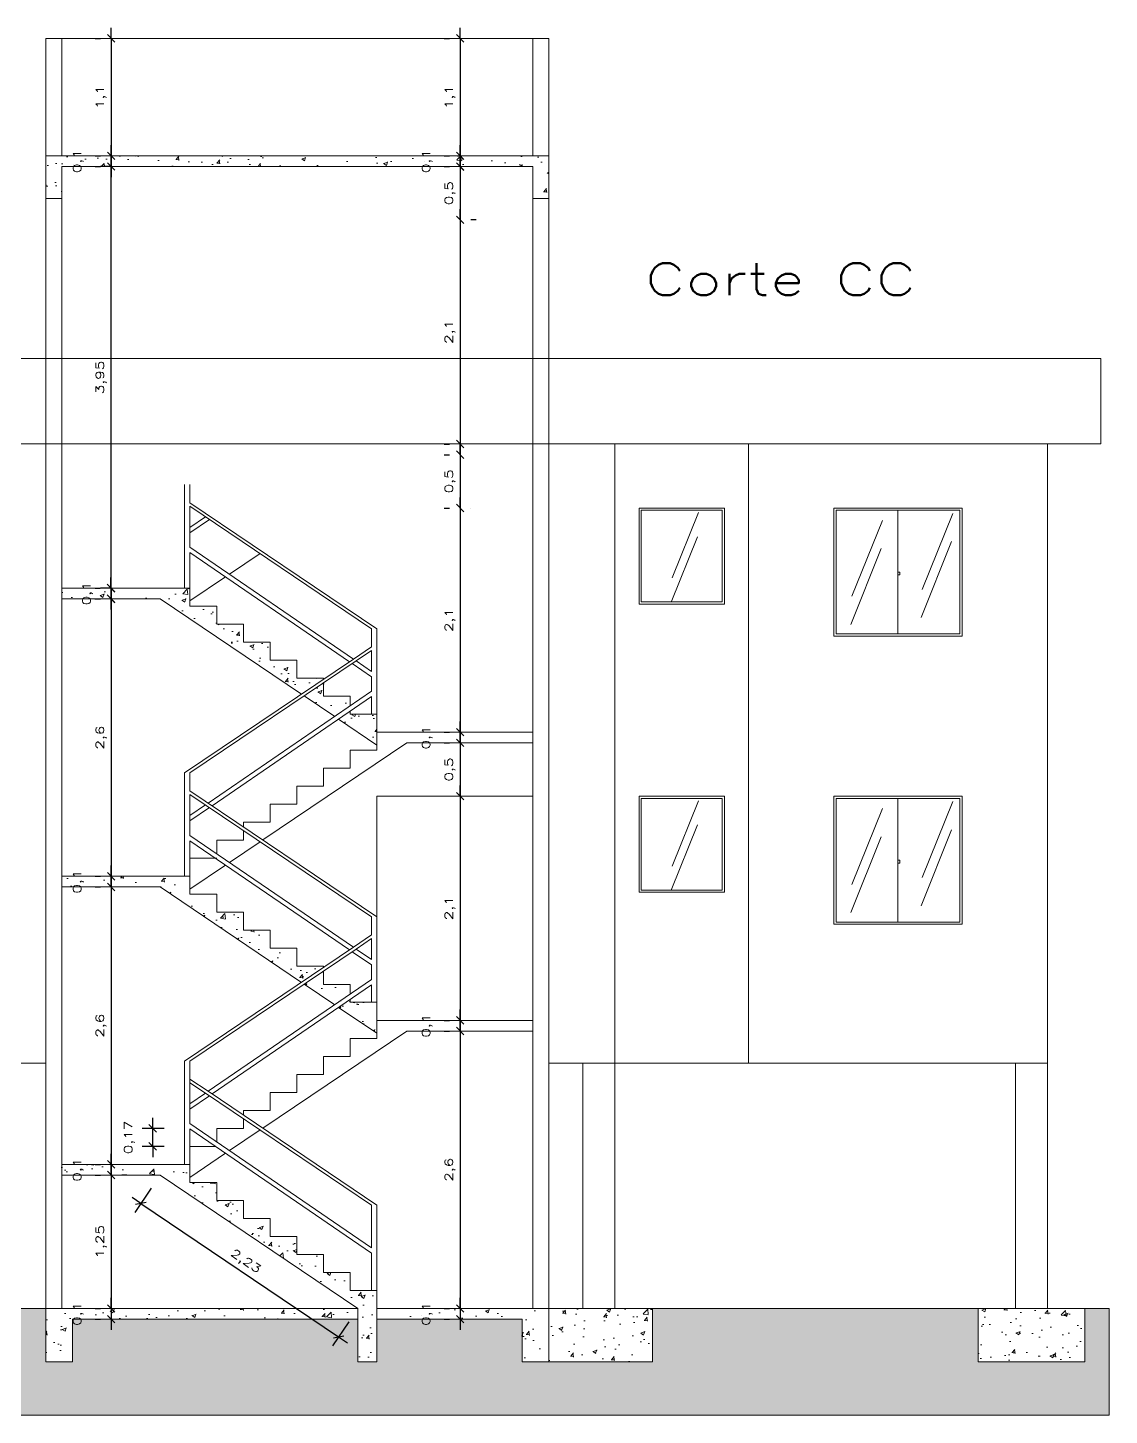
# Model space of a CAD drawing. Header units: millimetres. Extents: x 634 to 830, y -342 to -254.
# Drawn here: x 678.69 to 688.81, y -266.94 to -253.94 of the extents above; entities that cross this region are included whole.
import ezdxf

# ---------------------------------------------------------------- set-up
doc = ezdxf.new("R2010")
doc.units = ezdxf.units.MM
for name, color, linetype in [('Auxiliar', 1, 'Continuous'), ('Camada2', 1, 'Continuous'), ('PAREDE', 6, 'Continuous')]:
    doc.layers.add(name, color=color, linetype=linetype)
doc.styles.add('REGUA60', font='romansx2.shx', dxfattribs={"width": 1.4})
doc.dimstyles.new('Cota Vinícius1', dxfattribs={"dimscale": 0.05, "dimtxt": 1.5, "dimasz": 0.01, "dimexe": 2, "dimexo": 3, "dimgap": 0.98, "dimtad": 1, "dimlfac": -1, "dimrnd": 0.01, "dimtxsty": 'REGUA60', "dimblk": 'COTATR', "dimcen": 4, "dimdle": 4, "dimclrt": 2, "dimadec": 0, "dimazin": 0, "dimtfac": 1, "dimtmove": 2, "dimatfit": 2, "dimfxl": 0, "dimarcsym": 0})
pattern_1 = [(50, (-112.363, -54.06285), (0.3825878, -0.03347208), [0.040005, -0.440055]), (355, (-112.363, -54.06285), (-0.07400993, 0.40121895), [0.032004, -0.352044]), (100.451, (-112.3311, -54.06564), (0.30857925, 0.36774504), [0.033999, -0.373989]), (46.1842, (-112.363, -53.95617), (0.56926599, -0.0882889), [0.0600075, -0.6600825]), (96.6356, (-112.31556, -53.96353), (0.4985489, 0.51959367), [0.0509985, -0.5609835]), (351.184, (-112.363, -53.9562), (0.49854967, 0.51959275), [0.048006, -0.528066]), (21, (-112.30966, -53.98284), (0.31839125, -0.21475759), [0.040005, -0.440055]), (326, (-112.30966, -53.98284), (0.12978426, 0.38679473), [0.032004, -0.352044]), (71.4514, (-112.28312, -54.00074), (0.44817463, 0.172038), [0.033999, -0.373989]), (37.5, (-112.363, -54.06285), (0.006486067, 0.177565582), [0, -0.3477768, 0, -0.357378, 0, -0.3533775]), (7.5, (-112.363, -54.06285), (0.14032129, 0.210379207), [0, -0.2037588, 0, -0.3397758, 0, -0.1346835]), (327.5, (-112.48194, -54.06285), (0.28474025, -0.012030362), [0, -0.13335, 0, -0.416052, 0, -0.552069]), (317.5, (-112.53528, -54.06285), (0.31107128, 0.05339563), [0, -0.173355, 0, -0.2763012, 0, -0.392049])]
pattern_2 = [(50, (-132.313, -54.06285), (0.3825878, -0.03347208), [0.040005, -0.440055]), (355, (-132.313, -54.06285), (-0.07400993, 0.40121895), [0.032004, -0.352044]), (100.451, (-132.2811, -54.06564), (0.30857925, 0.36774504), [0.033999, -0.373989]), (46.1842, (-132.313, -53.95617), (0.56926599, -0.0882889), [0.0600075, -0.6600825]), (96.6356, (-132.26556, -53.96353), (0.4985489, 0.51959367), [0.0509985, -0.5609835]), (351.184, (-132.313, -53.9562), (0.49854967, 0.51959275), [0.048006, -0.528066]), (21, (-132.25966, -53.98284), (0.31839125, -0.21475759), [0.040005, -0.440055]), (326, (-132.25966, -53.98284), (0.12978426, 0.38679473), [0.032004, -0.352044]), (71.4514, (-132.23312, -54.00074), (0.44817463, 0.172038), [0.033999, -0.373989]), (37.5, (-132.313, -54.06285), (0.006486067, 0.177565582), [0, -0.3477768, 0, -0.357378, 0, -0.3533775]), (7.5, (-132.313, -54.06285), (0.14032129, 0.210379207), [0, -0.2037588, 0, -0.3397758, 0, -0.1346835]), (327.5, (-132.43194, -54.06285), (0.28474025, -0.012030362), [0, -0.13335, 0, -0.416052, 0, -0.552069]), (317.5, (-132.48528, -54.06285), (0.31107128, 0.05339563), [0, -0.173355, 0, -0.2763012, 0, -0.392049])]

# ---------------------------------------------------------------- blocks, each defined once
blk = doc.blocks.new('COTATR')
at = {"color": 3}
blk.add_line((-71, -71), (71, 71), dxfattribs=at)
at = {"color": 0, "linetype": 'ByBlock'}
blk.add_line((0, 0), (200, 0), dxfattribs=at)
blk = doc.blocks.new('*D185')
at = {"layer": 'Auxiliar', "color": 0, "lineweight": -2, "transparency": 16777216}
for p, q in [((679.963, -264.251), (679.756, -264.251)), ((679.856, -264.419), (679.856, -264.251)), ((679.963, -264.419), (679.756, -264.419))]:
    blk.add_line(p, q, dxfattribs=at)
at = {"layer": 'Defpoints', "color": 0, "lineweight": 0, "transparency": 16777216}
for p in [(679.856, -264.251), (680.113, -264.251), (680.113, -264.419)]:
    blk.add_point(p, dxfattribs=at)
at = {"layer": 'Auxiliar', "color": 0, "lineweight": -2, "transparency": 16777216, "xscale": 0.0005, "yscale": 0.0005, "zscale": 0.0005}
for p, rotation in [((679.856, -264.251), 90), ((679.856, -264.419), 270)]:
    blk.add_blockref('COTATR', p, dxfattribs=dict(at, rotation=rotation))
at = {"layer": 'Auxiliar', "color": 2, "lineweight": 0, "transparency": 16777216, "insert": (679.638, -264.335), "char_height": 0.075, "attachment_point": 5, "rotation": 90, "style": 'REGUA60'}
blk.add_mtext('0,17', dxfattribs=at)
blk = doc.blocks.new('*D186')
at = {"layer": 'Auxiliar', "color": 0, "lineweight": -2, "transparency": 16777216}
for p, q in [((679.841, -264.812), (679.689, -265.037)), ((679.746, -264.954), (681.597, -266.203)), ((681.693, -266.062), (681.541, -266.287))]:
    blk.add_line(p, q, dxfattribs=at)
at = {"layer": 'Defpoints', "color": 0, "lineweight": 0, "transparency": 16777216}
for p in [(679.925, -264.688), (681.776, -265.938), (681.597, -266.204)]:
    blk.add_point(p, dxfattribs=at)
at = {"layer": 'Auxiliar', "color": 0, "lineweight": -2, "transparency": 16777216, "xscale": 0.0005, "yscale": 0.0005, "zscale": 0.0005}
for p, rotation in [((679.745, -264.954), 145.9806500101759), ((681.597, -266.204), 325.9806500101759)]:
    blk.add_blockref('COTATR', p, dxfattribs=dict(at, rotation=rotation))
at = {"layer": 'Auxiliar', "color": 2, "lineweight": 0, "transparency": 16777216, "insert": (680.724, -265.501), "char_height": 0.075, "attachment_point": 5, "rotation": 325.9807, "style": 'REGUA60'}
blk.add_mtext('2,23', dxfattribs=at)
blk = doc.blocks.new('*D236')
at = {"layer": 'Auxiliar', "color": 0, "lineweight": -2, "transparency": 16777216}
for p, q in [((679.317, -254.038), (679.367, -254.038)), ((679.467, -254.039), (679.467, -255.138)), ((679.317, -255.138), (679.367, -255.138))]:
    blk.add_line(p, q, dxfattribs=at)
at = {"layer": 'Defpoints', "color": 0, "lineweight": 0, "transparency": 16777216}
for p in [(679.467, -254.038), (679.467, -255.138), (679.467, -255.138)]:
    blk.add_point(p, dxfattribs=at)
at = {"layer": 'Auxiliar', "color": 0, "lineweight": -2, "transparency": 16777216, "xscale": 0.0005, "yscale": 0.0005, "zscale": 0.0005}
for p, rotation in [((679.467, -254.038), 90), ((679.467, -255.138), 270)]:
    blk.add_blockref('COTATR', p, dxfattribs=dict(at, rotation=rotation))
at = {"layer": 'Auxiliar', "color": 2, "lineweight": 0, "transparency": 16777216, "insert": (679.373, -254.588), "char_height": 0.075, "attachment_point": 5, "rotation": 90, "style": 'REGUA60'}
blk.add_mtext('1,1', dxfattribs=at)
blk = doc.blocks.new('*D237')
at = {"layer": 'Auxiliar', "color": 0, "lineweight": -2, "transparency": 16777216}
for p, q in [((679.317, -255.138), (679.367, -255.138)), ((679.467, -255.139), (679.467, -255.238)), ((679.317, -255.238), (679.367, -255.238))]:
    blk.add_line(p, q, dxfattribs=at)
at = {"layer": 'Defpoints', "color": 0, "lineweight": 0, "transparency": 16777216}
for p in [(679.467, -255.138), (679.467, -255.238), (679.467, -255.238)]:
    blk.add_point(p, dxfattribs=at)
at = {"layer": 'Auxiliar', "color": 0, "lineweight": -2, "transparency": 16777216, "xscale": 0.0005, "yscale": 0.0005, "zscale": 0.0005}
for p, rotation in [((679.467, -255.138), 90), ((679.467, -255.238), 270)]:
    blk.add_blockref('COTATR', p, dxfattribs=dict(at, rotation=rotation))
at = {"layer": 'Auxiliar', "color": 2, "lineweight": 0, "transparency": 16777216, "insert": (679.159, -255.188), "char_height": 0.075, "attachment_point": 5, "rotation": 90, "style": 'REGUA60'}
blk.add_mtext('0,1', dxfattribs=at)
blk = doc.blocks.new('*D238')
at = {"layer": 'Auxiliar', "color": 0, "lineweight": -2, "transparency": 16777216}
for p, q in [((679.317, -259.188), (679.365, -259.188)), ((679.465, -259.189), (679.465, -259.288)), ((679.315, -259.288), (679.365, -259.288))]:
    blk.add_line(p, q, dxfattribs=at)
at = {"layer": 'Defpoints', "color": 0, "lineweight": 0, "transparency": 16777216}
for p in [(679.467, -259.188), (679.465, -259.288), (679.465, -259.288)]:
    blk.add_point(p, dxfattribs=at)
at = {"layer": 'Auxiliar', "color": 0, "lineweight": -2, "transparency": 16777216, "xscale": 0.0005, "yscale": 0.0005, "zscale": 0.0005}
for p, rotation in [((679.465, -259.188), 90), ((679.465, -259.288), 270)]:
    blk.add_blockref('COTATR', p, dxfattribs=dict(at, rotation=rotation))
at = {"layer": 'Auxiliar', "color": 2, "lineweight": 0, "transparency": 16777216, "insert": (679.247, -259.238), "char_height": 0.075, "attachment_point": 5, "rotation": 90, "style": 'REGUA60'}
blk.add_mtext('0,1', dxfattribs=at)
blk = doc.blocks.new('*D239')
at = {"layer": 'Auxiliar', "color": 0, "lineweight": -2, "transparency": 16777216}
for p, q in [((679.317, -259.29), (679.367, -259.29)), ((679.467, -259.29), (679.467, -261.888)), ((679.317, -261.888), (679.367, -261.888))]:
    blk.add_line(p, q, dxfattribs=at)
at = {"layer": 'Defpoints', "color": 0, "lineweight": 0, "transparency": 16777216}
for p in [(679.467, -259.29), (679.467, -261.888), (679.467, -261.888)]:
    blk.add_point(p, dxfattribs=at)
at = {"layer": 'Auxiliar', "color": 0, "lineweight": -2, "transparency": 16777216, "xscale": 0.0005, "yscale": 0.0005, "zscale": 0.0005}
for p, rotation in [((679.467, -259.29), 90), ((679.467, -261.888), 270)]:
    blk.add_blockref('COTATR', p, dxfattribs=dict(at, rotation=rotation))
at = {"layer": 'Auxiliar', "color": 2, "lineweight": 0, "transparency": 16777216, "insert": (679.373, -260.589), "char_height": 0.075, "attachment_point": 5, "rotation": 90, "style": 'REGUA60'}
blk.add_mtext('2,6', dxfattribs=at)
blk = doc.blocks.new('*D240')
at = {"layer": 'Auxiliar', "color": 0, "lineweight": -2, "transparency": 16777216}
for p, q in [((679.317, -261.888), (679.367, -261.888)), ((679.467, -261.889), (679.467, -261.988)), ((679.317, -261.988), (679.367, -261.988))]:
    blk.add_line(p, q, dxfattribs=at)
at = {"layer": 'Defpoints', "color": 0, "lineweight": 0, "transparency": 16777216}
for p in [(679.467, -261.888), (679.467, -261.988), (679.467, -261.988)]:
    blk.add_point(p, dxfattribs=at)
at = {"layer": 'Auxiliar', "color": 0, "lineweight": -2, "transparency": 16777216, "xscale": 0.0005, "yscale": 0.0005, "zscale": 0.0005}
for p, rotation in [((679.467, -261.888), 90), ((679.467, -261.988), 270)]:
    blk.add_blockref('COTATR', p, dxfattribs=dict(at, rotation=rotation))
at = {"layer": 'Auxiliar', "color": 2, "lineweight": 0, "transparency": 16777216, "insert": (679.159, -261.938), "char_height": 0.075, "attachment_point": 5, "rotation": 90, "style": 'REGUA60'}
blk.add_mtext('0,1', dxfattribs=at)
blk = doc.blocks.new('*D241')
at = {"layer": 'Auxiliar', "color": 0, "lineweight": -2, "transparency": 16777216}
for p, q in [((679.317, -261.988), (679.367, -261.988)), ((679.467, -261.989), (679.467, -264.588)), ((679.317, -264.588), (679.367, -264.588))]:
    blk.add_line(p, q, dxfattribs=at)
at = {"layer": 'Defpoints', "color": 0, "lineweight": 0, "transparency": 16777216}
for p in [(679.467, -261.988), (679.467, -264.588), (679.467, -264.588)]:
    blk.add_point(p, dxfattribs=at)
at = {"layer": 'Auxiliar', "color": 0, "lineweight": -2, "transparency": 16777216, "xscale": 0.0005, "yscale": 0.0005, "zscale": 0.0005}
for p, rotation in [((679.467, -261.988), 90), ((679.467, -264.588), 270)]:
    blk.add_blockref('COTATR', p, dxfattribs=dict(at, rotation=rotation))
at = {"layer": 'Auxiliar', "color": 2, "lineweight": 0, "transparency": 16777216, "insert": (679.373, -263.288), "char_height": 0.075, "attachment_point": 5, "rotation": 90, "style": 'REGUA60'}
blk.add_mtext('2,6', dxfattribs=at)
blk = doc.blocks.new('*D242')
at = {"layer": 'Auxiliar', "color": 0, "lineweight": -2, "transparency": 16777216}
for p, q in [((679.317, -264.588), (679.367, -264.588)), ((679.467, -264.688), (679.467, -264.589)), ((679.317, -264.688), (679.367, -264.688))]:
    blk.add_line(p, q, dxfattribs=at)
at = {"layer": 'Defpoints', "color": 0, "lineweight": 0, "transparency": 16777216}
for p in [(679.467, -264.588), (679.467, -264.588), (679.467, -264.688)]:
    blk.add_point(p, dxfattribs=at)
at = {"layer": 'Auxiliar', "color": 0, "lineweight": -2, "transparency": 16777216, "xscale": 0.0005, "yscale": 0.0005, "zscale": 0.0005}
for p, rotation in [((679.467, -264.588), 90), ((679.467, -264.688), 270)]:
    blk.add_blockref('COTATR', p, dxfattribs=dict(at, rotation=rotation))
at = {"layer": 'Auxiliar', "color": 2, "lineweight": 0, "transparency": 16777216, "insert": (679.159, -264.638), "char_height": 0.075, "attachment_point": 5, "rotation": 90, "style": 'REGUA60'}
blk.add_mtext('0,1', dxfattribs=at)
blk = doc.blocks.new('*D243')
at = {"layer": 'Auxiliar', "color": 0, "lineweight": -2, "transparency": 16777216}
for p, q in [((679.467, -264.689), (679.467, -265.938)), ((679.615, -264.688), (679.567, -264.688)), ((679.317, -265.938), (679.367, -265.938))]:
    blk.add_line(p, q, dxfattribs=at)
at = {"layer": 'Defpoints', "color": 0, "lineweight": 0, "transparency": 16777216}
for p in [(679.465, -264.688), (679.467, -265.938), (679.467, -265.938)]:
    blk.add_point(p, dxfattribs=at)
at = {"layer": 'Auxiliar', "color": 0, "lineweight": -2, "transparency": 16777216, "xscale": 0.0005, "yscale": 0.0005, "zscale": 0.0005}
for p, rotation in [((679.467, -264.688), 90), ((679.467, -265.938), 270)]:
    blk.add_blockref('COTATR', p, dxfattribs=dict(at, rotation=rotation))
at = {"layer": 'Auxiliar', "color": 2, "lineweight": 0, "transparency": 16777216, "insert": (679.373, -265.313), "char_height": 0.075, "attachment_point": 5, "rotation": 90, "style": 'REGUA60'}
blk.add_mtext('1,25', dxfattribs=at)
blk = doc.blocks.new('*D244')
at = {"layer": 'Auxiliar', "color": 0, "lineweight": -2, "transparency": 16777216}
for p, q in [((679.317, -265.938), (679.367, -265.938)), ((679.467, -265.939), (679.467, -266.038)), ((679.317, -266.038), (679.367, -266.038))]:
    blk.add_line(p, q, dxfattribs=at)
at = {"layer": 'Defpoints', "color": 0, "lineweight": 0, "transparency": 16777216}
for p in [(679.467, -265.938), (679.467, -266.038), (679.467, -266.038)]:
    blk.add_point(p, dxfattribs=at)
at = {"layer": 'Auxiliar', "color": 0, "lineweight": -2, "transparency": 16777216, "xscale": 0.0005, "yscale": 0.0005, "zscale": 0.0005}
for p, rotation in [((679.467, -265.938), 90), ((679.467, -266.038), 270)]:
    blk.add_blockref('COTATR', p, dxfattribs=dict(at, rotation=rotation))
at = {"layer": 'Auxiliar', "color": 2, "lineweight": 0, "transparency": 16777216, "insert": (679.159, -265.988), "char_height": 0.075, "attachment_point": 5, "rotation": 90, "style": 'REGUA60'}
blk.add_mtext('0,1', dxfattribs=at)
blk = doc.blocks.new('*D245')
at = {"layer": 'Auxiliar', "color": 0, "lineweight": -2, "transparency": 16777216}
for p, q in [((682.585, -254.038), (682.635, -254.038)), ((682.735, -254.039), (682.735, -255.138)), ((682.585, -255.138), (682.635, -255.138))]:
    blk.add_line(p, q, dxfattribs=at)
at = {"layer": 'Defpoints', "color": 0, "lineweight": 0, "transparency": 16777216}
for p in [(682.735, -254.038), (682.735, -255.138), (682.735, -255.138)]:
    blk.add_point(p, dxfattribs=at)
at = {"layer": 'Auxiliar', "color": 0, "lineweight": -2, "transparency": 16777216, "xscale": 0.0005, "yscale": 0.0005, "zscale": 0.0005}
for p, rotation in [((682.735, -254.038), 90), ((682.735, -255.138), 270)]:
    blk.add_blockref('COTATR', p, dxfattribs=dict(at, rotation=rotation))
at = {"layer": 'Auxiliar', "color": 2, "lineweight": 0, "transparency": 16777216, "insert": (682.641, -254.588), "char_height": 0.075, "attachment_point": 5, "rotation": 90, "style": 'REGUA60'}
blk.add_mtext('1,1', dxfattribs=at)
blk = doc.blocks.new('*D246')
at = {"layer": 'Auxiliar', "color": 0, "lineweight": -2, "transparency": 16777216}
for p, q in [((682.585, -255.138), (682.635, -255.138)), ((682.735, -255.139), (682.735, -255.238)), ((682.585, -255.238), (682.635, -255.238))]:
    blk.add_line(p, q, dxfattribs=at)
at = {"layer": 'Defpoints', "color": 0, "lineweight": 0, "transparency": 16777216}
for p in [(682.735, -255.138), (682.735, -255.238), (682.735, -255.238)]:
    blk.add_point(p, dxfattribs=at)
at = {"layer": 'Auxiliar', "color": 0, "lineweight": -2, "transparency": 16777216, "xscale": 0.0005, "yscale": 0.0005, "zscale": 0.0005}
for p, rotation in [((682.735, -255.138), 90), ((682.735, -255.238), 270)]:
    blk.add_blockref('COTATR', p, dxfattribs=dict(at, rotation=rotation))
at = {"layer": 'Auxiliar', "color": 2, "lineweight": 0, "transparency": 16777216, "insert": (682.427, -255.188), "char_height": 0.075, "attachment_point": 5, "rotation": 90, "style": 'REGUA60'}
blk.add_mtext('0,1', dxfattribs=at)
blk = doc.blocks.new('*D247')
at = {"layer": 'Auxiliar', "color": 0, "lineweight": -2, "transparency": 16777216}
for p, q in [((682.585, -255.239), (682.635, -255.239)), ((682.735, -255.239), (682.735, -255.738)), ((682.835, -255.738), (682.835, -255.738))]:
    blk.add_line(p, q, dxfattribs=at)
at = {"layer": 'Defpoints', "color": 0, "lineweight": 0, "transparency": 16777216}
for p in [(682.735, -255.239), (682.685, -255.738), (682.735, -255.738)]:
    blk.add_point(p, dxfattribs=at)
at = {"layer": 'Auxiliar', "color": 0, "lineweight": -2, "transparency": 16777216, "xscale": 0.0005, "yscale": 0.0005, "zscale": 0.0005}
for p, rotation in [((682.735, -255.239), 90), ((682.735, -255.738), 270)]:
    blk.add_blockref('COTATR', p, dxfattribs=dict(at, rotation=rotation))
at = {"layer": 'Auxiliar', "color": 2, "lineweight": 0, "transparency": 16777216, "insert": (682.641, -255.488), "char_height": 0.075, "attachment_point": 5, "rotation": 90, "style": 'REGUA60'}
blk.add_mtext('0,5', dxfattribs=at)
blk = doc.blocks.new('*D248')
at = {"layer": 'Auxiliar', "color": 0, "lineweight": -2, "transparency": 16777216}
for p, q in [((682.735, -255.738), (682.735, -257.838)), ((682.885, -255.738), (682.835, -255.738)), ((682.585, -257.839), (682.635, -257.839))]:
    blk.add_line(p, q, dxfattribs=at)
at = {"layer": 'Defpoints', "color": 0, "lineweight": 0, "transparency": 16777216}
for p in [(682.735, -255.738), (682.735, -257.839), (682.735, -257.839)]:
    blk.add_point(p, dxfattribs=at)
at = {"layer": 'Auxiliar', "color": 0, "lineweight": -2, "transparency": 16777216, "xscale": 0.0005, "yscale": 0.0005, "zscale": 0.0005}
for p, rotation in [((682.735, -255.738), 90), ((682.735, -257.839), 270)]:
    blk.add_blockref('COTATR', p, dxfattribs=dict(at, rotation=rotation))
at = {"layer": 'Auxiliar', "color": 2, "lineweight": 0, "transparency": 16777216, "insert": (682.641, -256.788), "char_height": 0.075, "attachment_point": 5, "rotation": 90, "style": 'REGUA60'}
blk.add_mtext('2,1', dxfattribs=at)
blk = doc.blocks.new('*D249')
at = {"layer": 'Auxiliar', "color": 0, "lineweight": -2, "transparency": 16777216}
for p, q in [((682.585, -257.939), (682.635, -257.939)), ((682.735, -257.939), (682.735, -258.438)), ((682.835, -258.438), (682.835, -258.438))]:
    blk.add_line(p, q, dxfattribs=at)
at = {"layer": 'Defpoints', "color": 0, "lineweight": 0, "transparency": 16777216}
for p in [(682.735, -257.939), (682.685, -258.438), (682.735, -258.438)]:
    blk.add_point(p, dxfattribs=at)
at = {"layer": 'Auxiliar', "color": 0, "lineweight": -2, "transparency": 16777216, "xscale": 0.0005, "yscale": 0.0005, "zscale": 0.0005}
for p, rotation in [((682.735, -257.939), 90), ((682.735, -258.438), 270)]:
    blk.add_blockref('COTATR', p, dxfattribs=dict(at, rotation=rotation))
at = {"layer": 'Auxiliar', "color": 2, "lineweight": 0, "transparency": 16777216, "insert": (682.641, -258.188), "char_height": 0.075, "attachment_point": 5, "rotation": 90, "style": 'REGUA60'}
blk.add_mtext('0,5', dxfattribs=at)
blk = doc.blocks.new('*D250')
at = {"layer": 'Auxiliar', "color": 0, "lineweight": -2, "transparency": 16777216}
for p, q in [((682.585, -258.438), (682.635, -258.438)), ((682.735, -258.439), (682.735, -260.538)), ((682.835, -260.538), (682.835, -260.538))]:
    blk.add_line(p, q, dxfattribs=at)
at = {"layer": 'Defpoints', "color": 0, "lineweight": 0, "transparency": 16777216}
for p in [(682.735, -258.438), (682.685, -260.538), (682.735, -260.538)]:
    blk.add_point(p, dxfattribs=at)
at = {"layer": 'Auxiliar', "color": 0, "lineweight": -2, "transparency": 16777216, "xscale": 0.0005, "yscale": 0.0005, "zscale": 0.0005}
for p, rotation in [((682.735, -258.438), 90), ((682.735, -260.538), 270)]:
    blk.add_blockref('COTATR', p, dxfattribs=dict(at, rotation=rotation))
at = {"layer": 'Auxiliar', "color": 2, "lineweight": 0, "transparency": 16777216, "insert": (682.641, -259.488), "char_height": 0.075, "attachment_point": 5, "rotation": 90, "style": 'REGUA60'}
blk.add_mtext('2,1', dxfattribs=at)
blk = doc.blocks.new('*D251')
at = {"layer": 'Auxiliar', "color": 0, "lineweight": -2, "transparency": 16777216}
for p, q in [((682.585, -260.538), (682.635, -260.538)), ((682.585, -260.638), (682.635, -260.638)), ((682.735, -260.538), (682.735, -260.638))]:
    blk.add_line(p, q, dxfattribs=at)
at = {"layer": 'Defpoints', "color": 0, "lineweight": 0, "transparency": 16777216}
for p in [(682.735, -260.538), (682.735, -260.638), (682.735, -260.638)]:
    blk.add_point(p, dxfattribs=at)
at = {"layer": 'Auxiliar', "color": 0, "lineweight": -2, "transparency": 16777216, "xscale": 0.0005, "yscale": 0.0005, "zscale": 0.0005}
for p, rotation in [((682.735, -260.538), 90), ((682.735, -260.638), 270)]:
    blk.add_blockref('COTATR', p, dxfattribs=dict(at, rotation=rotation))
at = {"layer": 'Auxiliar', "color": 2, "lineweight": 0, "transparency": 16777216, "insert": (682.427, -260.588), "char_height": 0.075, "attachment_point": 5, "rotation": 90, "style": 'REGUA60'}
blk.add_mtext('0,1', dxfattribs=at)
blk = doc.blocks.new('*D252')
at = {"layer": 'Auxiliar', "color": 0, "lineweight": -2, "transparency": 16777216}
for p, q in [((682.585, -260.638), (682.635, -260.638)), ((682.735, -260.639), (682.735, -261.138)), ((682.835, -261.138), (682.835, -261.138))]:
    blk.add_line(p, q, dxfattribs=at)
at = {"layer": 'Defpoints', "color": 0, "lineweight": 0, "transparency": 16777216}
for p in [(682.735, -260.638), (682.685, -261.138), (682.735, -261.138)]:
    blk.add_point(p, dxfattribs=at)
at = {"layer": 'Auxiliar', "color": 0, "lineweight": -2, "transparency": 16777216, "xscale": 0.0005, "yscale": 0.0005, "zscale": 0.0005}
for p, rotation in [((682.735, -260.638), 90), ((682.735, -261.138), 270)]:
    blk.add_blockref('COTATR', p, dxfattribs=dict(at, rotation=rotation))
at = {"layer": 'Auxiliar', "color": 2, "lineweight": 0, "transparency": 16777216, "insert": (682.641, -260.888), "char_height": 0.075, "attachment_point": 5, "rotation": 90, "style": 'REGUA60'}
blk.add_mtext('0,5', dxfattribs=at)
blk = doc.blocks.new('*D253')
at = {"layer": 'Auxiliar', "color": 0, "lineweight": -2, "transparency": 16777216}
for p, q in [((682.634, -261.138), (682.635, -261.138)), ((682.735, -261.139), (682.735, -263.238)), ((682.634, -263.238), (682.635, -263.238))]:
    blk.add_line(p, q, dxfattribs=at)
at = {"layer": 'Defpoints', "color": 0, "lineweight": 0, "transparency": 16777216}
for p in [(682.784, -261.138), (682.735, -263.238), (682.784, -263.238)]:
    blk.add_point(p, dxfattribs=at)
at = {"layer": 'Auxiliar', "color": 0, "lineweight": -2, "transparency": 16777216, "xscale": 0.0005, "yscale": 0.0005, "zscale": 0.0005}
for p, rotation in [((682.735, -261.138), 90), ((682.735, -263.238), 270)]:
    blk.add_blockref('COTATR', p, dxfattribs=dict(at, rotation=rotation))
at = {"layer": 'Auxiliar', "color": 2, "lineweight": 0, "transparency": 16777216, "insert": (682.641, -262.188), "char_height": 0.075, "attachment_point": 5, "rotation": 90, "style": 'REGUA60'}
blk.add_mtext('2,1', dxfattribs=at)
blk = doc.blocks.new('*D254')
at = {"layer": 'Auxiliar', "color": 0, "lineweight": -2, "transparency": 16777216}
for p, q in [((682.585, -263.238), (682.635, -263.238)), ((682.735, -263.238), (682.735, -263.338)), ((682.585, -263.338), (682.635, -263.338))]:
    blk.add_line(p, q, dxfattribs=at)
at = {"layer": 'Defpoints', "color": 0, "lineweight": 0, "transparency": 16777216}
for p in [(682.735, -263.238), (682.735, -263.338), (682.735, -263.338)]:
    blk.add_point(p, dxfattribs=at)
at = {"layer": 'Auxiliar', "color": 0, "lineweight": -2, "transparency": 16777216, "xscale": 0.0005, "yscale": 0.0005, "zscale": 0.0005}
for p, rotation in [((682.735, -263.238), 90), ((682.735, -263.338), 270)]:
    blk.add_blockref('COTATR', p, dxfattribs=dict(at, rotation=rotation))
at = {"layer": 'Auxiliar', "color": 2, "lineweight": 0, "transparency": 16777216, "insert": (682.427, -263.288), "char_height": 0.075, "attachment_point": 5, "rotation": 90, "style": 'REGUA60'}
blk.add_mtext('0,1', dxfattribs=at)
blk = doc.blocks.new('*D255')
at = {"layer": 'Auxiliar', "color": 0, "lineweight": -2, "transparency": 16777216}
for p, q in [((682.585, -263.338), (682.635, -263.338)), ((682.735, -263.339), (682.735, -265.938)), ((682.61, -265.938), (682.635, -265.938))]:
    blk.add_line(p, q, dxfattribs=at)
at = {"layer": 'Defpoints', "color": 0, "lineweight": 0, "transparency": 16777216}
for p in [(682.735, -263.338), (682.735, -265.938), (682.76, -265.938)]:
    blk.add_point(p, dxfattribs=at)
at = {"layer": 'Auxiliar', "color": 0, "lineweight": -2, "transparency": 16777216, "xscale": 0.0005, "yscale": 0.0005, "zscale": 0.0005}
for p, rotation in [((682.735, -263.338), 90), ((682.735, -265.938), 270)]:
    blk.add_blockref('COTATR', p, dxfattribs=dict(at, rotation=rotation))
at = {"layer": 'Auxiliar', "color": 2, "lineweight": 0, "transparency": 16777216, "insert": (682.641, -264.638), "char_height": 0.075, "attachment_point": 5, "rotation": 90, "style": 'REGUA60'}
blk.add_mtext('2,6', dxfattribs=at)
blk = doc.blocks.new('*D256')
at = {"layer": 'Auxiliar', "color": 0, "lineweight": -2, "transparency": 16777216}
for p, q in [((682.585, -265.938), (682.635, -265.938)), ((682.735, -265.939), (682.735, -266.038)), ((682.585, -266.038), (682.635, -266.038))]:
    blk.add_line(p, q, dxfattribs=at)
at = {"layer": 'Defpoints', "color": 0, "lineweight": 0, "transparency": 16777216}
for p in [(682.735, -265.938), (682.735, -266.038), (682.735, -266.038)]:
    blk.add_point(p, dxfattribs=at)
at = {"layer": 'Auxiliar', "color": 0, "lineweight": -2, "transparency": 16777216, "xscale": 0.0005, "yscale": 0.0005, "zscale": 0.0005}
for p, rotation in [((682.735, -265.938), 90), ((682.735, -266.038), 270)]:
    blk.add_blockref('COTATR', p, dxfattribs=dict(at, rotation=rotation))
at = {"layer": 'Auxiliar', "color": 2, "lineweight": 0, "transparency": 16777216, "insert": (682.427, -265.988), "char_height": 0.075, "attachment_point": 5, "rotation": 90, "style": 'REGUA60'}
blk.add_mtext('0,1', dxfattribs=at)
blk = doc.blocks.new('*D258')
at = {"layer": 'Auxiliar', "color": 0, "lineweight": -2, "transparency": 16777216}
for p, q in [((679.467, -255.238), (679.367, -255.238)), ((679.467, -259.189), (679.467, -255.238)), ((679.467, -259.19), (679.367, -259.19))]:
    blk.add_line(p, q, dxfattribs=at)
at = {"layer": 'Defpoints', "color": 0, "lineweight": 0, "transparency": 16777216}
for p in [(679.467, -255.238), (679.467, -255.238), (679.467, -259.19)]:
    blk.add_point(p, dxfattribs=at)
at = {"layer": 'Auxiliar', "color": 0, "lineweight": -2, "transparency": 16777216, "xscale": 0.0005, "yscale": 0.0005, "zscale": 0.0005}
for p, rotation in [((679.467, -255.238), 90), ((679.467, -259.19), 270)]:
    blk.add_blockref('COTATR', p, dxfattribs=dict(at, rotation=rotation))
at = {"layer": 'Auxiliar', "color": 2, "lineweight": 0, "transparency": 16777216, "insert": (679.373, -257.214), "char_height": 0.075, "attachment_point": 5, "rotation": 90, "style": 'REGUA60'}
blk.add_mtext('3,95', dxfattribs=at)

msp = doc.modelspace()

# ---------------------------------------------------------------- hatches: boundary and pattern name
at = {"layer": 'Auxiliar', "lineweight": 0}
h = msp.add_hatch(dxfattribs=at)
h.set_pattern_fill('AR-CONC', color=256, scale=0.0021, style=0)
h.set_pattern_definition([(50, (-112.363, -56.76285), (0.3825878, -0.03347208), [0.040005, -0.440055]), (355, (-112.363, -56.76285), (-0.07400993, 0.40121895), [0.032004, -0.352044]), (100.451, (-112.3311, -56.76564), (0.30857925, 0.36774504), [0.033999, -0.373989]), (46.1842, (-112.363, -56.65617), (0.56926599, -0.0882889), [0.0600075, -0.6600825]), (96.6356, (-112.31556, -56.66353), (0.4985489, 0.51959367), [0.0509985, -0.5609835]), (351.184, (-112.363, -56.6562), (0.49854967, 0.51959275), [0.048006, -0.528066]), (21, (-112.30966, -56.68284), (0.31839125, -0.21475759), [0.040005, -0.440055]), (326, (-112.30966, -56.68284), (0.12978426, 0.38679473), [0.032004, -0.352044]), (71.4514, (-112.28312, -56.70074), (0.44817463, 0.172038), [0.033999, -0.373989]), (37.5, (-112.363, -56.76285), (0.006486067, 0.177565582), [0, -0.3477768, 0, -0.357378, 0, -0.3533775]), (7.5, (-112.363, -56.76285), (0.14032129, 0.210379207), [0, -0.2037588, 0, -0.3397758, 0, -0.1346835]), (327.5, (-112.48194, -56.76285), (0.28474025, -0.012030362), [0, -0.13335, 0, -0.416052, 0, -0.552069]), (317.5, (-112.53528, -56.76285), (0.31107128, 0.05339563), [0, -0.173355, 0, -0.2763012, 0, -0.392049])])
h.paths.add_polyline_path([(683.415, -255.238), (683.415, -255.538), (683.565, -255.538), (683.565, -255.138), (678.855, -255.138), (678.855, -255.538), (679.005, -255.538), (679.005, -255.238)])
h = msp.add_hatch(dxfattribs=at)
h.set_pattern_fill('AR-CONC', color=256, scale=0.0021, style=0)
h.set_pattern_definition(pattern_1)
h.paths.add_polyline_path([(680.955, -259.694), (680.705, -259.694), (680.705, -259.526), (680.455, -259.526), (680.455, -259.357), (680.205, -259.357), (680.205, -259.188), (679.005, -259.188), (679.005, -259.288), (679.925, -259.288), (681.248, -260.182), (681.455, -260.042), (681.455, -260.032), (681.205, -260.032), (681.205, -259.863), (680.955, -259.863)])
h = msp.add_hatch(dxfattribs=at)
h.set_pattern_fill('AR-CONC', color=256, scale=0.0021, style=0)
h.set_pattern_definition(pattern_1)
h.paths.add_polyline_path([(681.705, -260.201), (681.455, -260.201), (681.455, -260.076), (681.273, -260.198), (681.56, -260.392), (681.705, -260.292)])
h = msp.add_hatch(dxfattribs=at)
h.set_pattern_fill('AR-CONC', color=256, scale=0.0021, style=0)
h.set_pattern_definition(pattern_1)
h.paths.add_polyline_path([(681.955, -260.369), (681.705, -260.369), (681.705, -260.342), (681.596, -260.417), (681.955, -260.659)])
h = msp.add_hatch(dxfattribs=at)
h.set_pattern_fill('AR-CONC', color=256, scale=0.0021, style=0)
h.set_pattern_definition(pattern_1)
h.paths.add_polyline_path([(680.705, -262.226), (680.455, -262.226), (680.455, -262.057), (680.205, -262.057), (680.205, -261.888), (679.005, -261.888), (679.005, -261.988), (679.925, -261.988), (681.248, -262.882), (681.455, -262.742), (681.455, -262.732), (681.205, -262.732), (681.205, -262.563), (680.955, -262.563), (680.955, -262.394), (680.705, -262.394)])
h = msp.add_hatch(dxfattribs=at)
h.set_pattern_fill('AR-CONC', color=256, scale=0.0021, style=0)
h.set_pattern_definition(pattern_1)
h.paths.add_polyline_path([(681.705, -262.992), (681.705, -262.901), (681.455, -262.901), (681.455, -262.776), (681.273, -262.898), (681.56, -263.092)])
h = msp.add_hatch(dxfattribs=at)
h.set_pattern_fill('AR-CONC', color=256, scale=0.0021, style=0)
h.set_pattern_definition(pattern_1)
h.paths.add_polyline_path([(681.955, -263.069), (681.705, -263.069), (681.705, -263.042), (681.596, -263.117), (681.955, -263.359)])
h = msp.add_hatch(dxfattribs=at)
h.set_pattern_fill('AR-CONC', color=256, scale=0.0021, style=0)
h.set_pattern_definition(pattern_2)
h.paths.add_polyline_path([(681.955, -265.938), (681.955, -265.769), (681.705, -265.769), (681.705, -265.601), (681.455, -265.601), (681.455, -265.432), (681.205, -265.432), (681.205, -265.263), (680.955, -265.263), (680.955, -265.094), (680.705, -265.094), (680.705, -264.926), (680.455, -264.926), (680.455, -264.757), (680.205, -264.757), (680.205, -264.588), (679.005, -264.588), (679.005, -264.688), (679.925, -264.688), (681.776, -265.938), (681.776, -266.438), (681.955, -266.438)])
h = msp.add_hatch(dxfattribs=at)
h.set_pattern_fill('EARTH,_O', color=256, scale=0.05)
h.set_pattern_definition([(0, (-132.313, -54.06285), (0.3175, 0.3175), [0.3175, -0.3175]), (0, (-132.313, -53.9438), (0.3175, 0.3175), [0.3175, -0.3175]), (0, (-132.313, -53.82473), (0.3175, 0.3175), [0.3175, -0.3175]), (90, (-132.2733, -53.78504), (-0.3175, 0.3175), [0.3175, -0.3175]), (90, (-132.15425, -53.78504), (-0.3175, 0.3175), [0.3175, -0.3175]), (90, (-132.03518, -53.78504), (-0.3175, 0.3175), [0.3175, -0.3175])])
h.paths.add_polyline_path([(657.935, -265.938), (654.885, -265.938), (654.885, -266.438), (653.885, -266.438), (653.885, -265.938), (653.055, -265.938), (653.055, -266.938), (688.814, -266.938), (688.814, -265.938), (688.585, -265.938), (688.585, -266.438), (687.585, -266.438), (687.585, -265.938), (684.535, -265.938), (684.535, -266.438), (683.565, -266.438), (683.315, -266.438), (683.315, -266.038), (681.955, -266.038), (681.955, -266.438), (681.776, -266.438), (681.776, -266.038), (679.105, -266.038), (679.105, -266.438), (678.855, -266.438), (678.855, -265.938), (675.935, -265.938), (675.935, -266.438), (674.935, -266.438), (674.935, -265.938), (671.735, -265.938), (671.735, -266.438), (670.735, -266.438), (670.735, -265.938), (667.535, -265.938), (667.535, -266.438), (666.535, -266.438), (666.535, -265.938), (663.615, -265.938), (663.615, -266.438), (663.365, -266.438), (663.365, -266.038), (662.005, -266.038), (662.005, -266.438), (661.826, -266.438), (661.826, -266.038), (659.155, -266.038), (659.155, -266.438), (658.905, -266.438), (657.935, -266.438)])
h = msp.add_hatch(dxfattribs=at)
h.set_pattern_fill('AR-CONC', color=256, scale=0.0021, style=0)
h.set_pattern_definition(pattern_1)
h.paths.add_polyline_path([(679.105, -266.038), (681.776, -266.038), (681.776, -265.938), (678.855, -265.938), (678.855, -266.438), (679.105, -266.438)])
h = msp.add_hatch(dxfattribs=at)
h.set_pattern_fill('AR-CONC', color=256, scale=0.0021, style=0)
h.set_pattern_definition(pattern_1)
h.paths.add_polyline_path([(683.565, -265.938), (681.955, -265.938), (681.955, -266.038), (683.315, -266.038), (683.315, -266.438), (683.565, -266.438)])
h = msp.add_hatch(dxfattribs=at)
h.set_pattern_fill('AR-CONC', color=256, scale=0.0021, style=0)
h.set_pattern_definition(pattern_2)
h.paths.add_polyline_path([(684.535, -266.438), (684.535, -265.938), (683.565, -265.938), (683.565, -266.438)])
h = msp.add_hatch(dxfattribs=at)
h.set_pattern_fill('AR-CONC', color=256, scale=0.0021, style=0)
h.set_pattern_definition(pattern_2)
h.paths.add_polyline_path([(688.585, -266.438), (688.585, -265.938), (687.585, -265.938), (687.585, -266.438)])

# ---------------------------------------------------------------- linework, layer by layer
for p, q in [((678.855, -254.038), (683.565, -254.038)), ((653.735, -257.038), (688.735, -257.038)), ((688.735, -257.838), (688.735, -257.038)), ((653.735, -257.838), (688.735, -257.838)), ((684.185, -263.638), (684.185, -257.838)), ((685.435, -263.638), (685.435, -257.838)), ((688.235, -263.638), (688.235, -257.838)), ((680.155, -259.188), (680.155, -258.219)), ((680.205, -258.388), (680.205, -258.219)), ((680.205, -258.388), (681.955, -259.569)), ((680.205, -258.805), (680.205, -258.422)), ((680.205, -258.422), (681.905, -259.569)), ((684.41, -258.438), (685.21, -258.438)), ((684.41, -259.338), (684.41, -258.438)), ((685.21, -258.438), (685.21, -259.338)), ((686.235, -259.638), (686.235, -258.438)), ((687.435, -258.438), (686.235, -258.438)), ((687.435, -259.638), (687.435, -258.438)), ((680.35, -258.52), (680.205, -258.619)), ((680.387, -258.545), (680.205, -258.669)), ((684.43, -259.318), (684.43, -258.458)), ((684.43, -258.458), (685.19, -258.458)), ((684.966, -258.48), (684.72, -259.092)), ((685.19, -258.458), (685.19, -259.318)), ((687.415, -258.458), (686.255, -258.458)), ((686.255, -259.618), (686.255, -258.458)), ((686.69, -258.554), (686.404, -259.265)), ((686.835, -258.458), (686.835, -259.618)), ((687.349, -258.489), (687.063, -259.2)), ((687.415, -259.618), (687.415, -258.458)), ((680.205, -258.805), (681.735, -259.853)), ((684.957, -258.707), (684.71, -259.319)), ((686.679, -258.818), (686.393, -259.529)), ((687.338, -258.753), (687.052, -259.464)), ((680.205, -259.188), (680.205, -258.855)), ((680.205, -258.855), (681.698, -259.878)), ((680.576, -259.059), (680.862, -258.865)), ((680.205, -259.188), (680.205, -259.019)), ((680.205, -259.309), (680.539, -259.084)), ((686.835, -259.038), (686.853, -259.038)), ((686.853, -259.065), (686.835, -259.065)), ((686.853, -259.038), (686.853, -259.065)), ((685.21, -259.338), (684.41, -259.338)), ((685.19, -259.318), (684.43, -259.318)), ((681.905, -259.738), (681.905, -259.569)), ((681.955, -259.569), (681.955, -260.369)), ((681.905, -259.738), (681.735, -259.853)), ((687.435, -259.638), (686.235, -259.638)), ((687.415, -259.618), (686.255, -259.618)), ((681.735, -259.853), (680.155, -260.919)), ((681.76, -259.87), (680.205, -260.919)), ((681.905, -259.772), (681.76, -259.87)), ((681.76, -259.87), (681.905, -259.969)), ((681.905, -259.969), (681.905, -259.772)), ((681.723, -259.895), (681.905, -260.019)), ((681.905, -260.155), (681.905, -260.019)), ((681.905, -260.155), (680.375, -261.203)), ((681.905, -260.205), (680.412, -261.228)), ((681.905, -260.369), (681.905, -260.205)), ((680.887, -261.548), (682.236, -260.638)), ((681.955, -260.707), (681.955, -260.538)), ((681.955, -260.538), (683.415, -260.538)), ((682.236, -260.638), (683.415, -260.638)), ((681.705, -260.876), (681.705, -260.707)), ((681.705, -260.707), (681.955, -260.707)), ((681.455, -261.044), (681.455, -260.876)), ((681.455, -260.876), (681.705, -260.876)), ((680.155, -261.888), (680.155, -260.919)), ((680.205, -261.088), (680.205, -260.919)), ((680.205, -261.088), (681.955, -262.269)), ((680.205, -261.505), (680.205, -261.122)), ((680.205, -261.122), (681.905, -262.269)), ((681.205, -261.213), (681.205, -261.044)), ((681.205, -261.044), (681.455, -261.044)), ((683.415, -261.138), (681.955, -261.138)), ((681.955, -261.138), (681.955, -262.269)), ((684.41, -261.138), (685.21, -261.138)), ((684.41, -262.038), (684.41, -261.138)), ((684.43, -262.018), (684.43, -261.158)), ((684.43, -261.158), (685.19, -261.158)), ((685.19, -261.158), (685.19, -262.018)), ((685.21, -261.138), (685.21, -262.038)), ((686.235, -262.338), (686.235, -261.138)), ((687.435, -261.138), (686.235, -261.138)), ((687.415, -261.158), (686.255, -261.158)), ((686.255, -262.318), (686.255, -261.158)), ((686.835, -261.158), (686.835, -262.318)), ((687.415, -262.318), (687.415, -261.158)), ((687.435, -262.338), (687.435, -261.138)), ((680.35, -261.22), (680.205, -261.319)), ((680.387, -261.245), (680.205, -261.369)), ((680.955, -261.382), (680.955, -261.213)), ((680.955, -261.213), (681.205, -261.213)), ((684.966, -261.18), (684.72, -261.792)), ((686.69, -261.254), (686.404, -261.965)), ((687.349, -261.189), (687.063, -261.9)), ((680.705, -261.426), (680.705, -261.382)), ((680.705, -261.382), (680.955, -261.382)), ((684.957, -261.407), (684.71, -262.019)), ((680.205, -261.505), (681.735, -262.553)), ((680.205, -261.888), (680.205, -261.555)), ((680.205, -261.555), (681.698, -262.578)), ((680.455, -261.676), (680.455, -261.551)), ((680.455, -261.551), (680.705, -261.551)), ((680.705, -261.551), (680.705, -261.459)), ((686.679, -261.518), (686.393, -262.229)), ((687.338, -261.453), (687.052, -262.164)), ((680.576, -261.759), (680.862, -261.565)), ((680.205, -261.888), (680.205, -261.719)), ((680.205, -261.719), (680.455, -261.719)), ((680.205, -262.009), (680.539, -261.784)), ((686.835, -261.738), (686.853, -261.738)), ((686.853, -261.765), (686.835, -261.765)), ((686.853, -261.738), (686.853, -261.765)), ((685.21, -262.038), (684.41, -262.038)), ((685.19, -262.018), (684.43, -262.018)), ((681.905, -262.438), (681.905, -262.269)), ((681.955, -262.269), (681.955, -263.069)), ((687.435, -262.338), (686.235, -262.338)), ((687.415, -262.318), (686.255, -262.318)), ((681.905, -262.438), (681.735, -262.553)), ((681.735, -262.553), (680.155, -263.619)), ((681.76, -262.57), (680.205, -263.619)), ((681.723, -262.595), (681.905, -262.719)), ((681.905, -262.472), (681.76, -262.57)), ((681.76, -262.57), (681.905, -262.669)), ((681.905, -262.669), (681.905, -262.472)), ((681.905, -262.855), (681.905, -262.719)), ((681.905, -262.855), (680.375, -263.903)), ((681.905, -262.905), (680.412, -263.928)), ((681.905, -263.069), (681.905, -262.905)), ((681.955, -263.238), (683.415, -263.238)), ((681.955, -263.407), (681.955, -263.238)), ((680.887, -264.248), (682.236, -263.338)), ((682.236, -263.338), (683.415, -263.338)), ((681.705, -263.576), (681.705, -263.407)), ((681.705, -263.407), (681.955, -263.407)), ((663.615, -263.638), (678.855, -263.638)), ((680.155, -264.588), (680.155, -263.619)), ((680.205, -264.019), (680.205, -263.619)), ((681.455, -263.744), (681.455, -263.576)), ((681.455, -263.576), (681.705, -263.576)), ((688.235, -263.638), (683.565, -263.638)), ((683.885, -265.938), (683.885, -263.638)), ((684.185, -265.938), (684.185, -263.638)), ((687.935, -265.938), (687.935, -263.638)), ((688.235, -263.638), (688.235, -265.938)), ((681.205, -263.913), (681.205, -263.744)), ((681.205, -263.744), (681.455, -263.744)), ((680.205, -263.788), (680.375, -263.903)), ((680.205, -264.205), (680.205, -263.822)), ((680.205, -263.822), (680.35, -263.92)), ((680.35, -263.92), (680.205, -264.019)), ((680.387, -263.945), (680.205, -264.069)), ((680.35, -263.92), (681.905, -264.969)), ((680.375, -263.903), (681.955, -264.969)), ((680.955, -264.082), (680.955, -263.913)), ((680.955, -263.913), (681.205, -263.913)), ((680.705, -264.126), (680.705, -264.082)), ((680.705, -264.082), (680.955, -264.082)), ((680.705, -264.251), (680.705, -264.159)), ((680.205, -264.205), (681.905, -265.369)), ((680.205, -264.255), (681.905, -265.419)), ((680.205, -264.255), (680.205, -264.419)), ((680.455, -264.376), (680.455, -264.251)), ((680.455, -264.251), (680.705, -264.251)), ((680.576, -264.459), (680.862, -264.265)), ((680.205, -264.588), (680.205, -264.419)), ((680.205, -264.419), (680.445, -264.419)), ((680.205, -264.709), (680.539, -264.484)), ((681.905, -265.369), (681.905, -264.969)), ((681.955, -265.769), (681.955, -264.969)), ((681.905, -265.769), (681.905, -265.419)), ((663.615, -265.938), (678.855, -265.938)), ((683.565, -265.938), (688.814, -265.938)), ((684.535, -265.938), (683.565, -265.938)), ((683.885, -265.938), (684.185, -265.938)), ((684.535, -266.438), (684.535, -265.938)), ((687.585, -265.938), (687.585, -266.438)), ((688.585, -265.938), (687.585, -265.938)), ((687.935, -265.938), (688.235, -265.938)), ((688.585, -266.438), (688.585, -265.938)), ((688.814, -266.938), (688.814, -265.938)), ((683.565, -266.438), (684.535, -266.438)), ((687.585, -266.438), (688.585, -266.438)), ((653.055, -266.938), (688.814, -266.938))]:
    msp.add_line(p, q, dxfattribs=at)
at = {"layer": 'Auxiliar', "color": 2, "lineweight": 0}
for p, q in [((680.205, -259.188), (679.005, -259.188)), ((680.205, -259.357), (680.205, -259.188)), ((679.925, -259.288), (679.005, -259.288)), ((679.925, -259.288), (681.248, -260.182)), ((680.455, -259.357), (680.205, -259.357)), ((680.455, -259.526), (680.455, -259.357)), ((680.455, -259.526), (680.455, -259.357)), ((680.705, -259.526), (680.455, -259.526)), ((680.705, -259.694), (680.705, -259.526)), ((680.955, -259.694), (680.705, -259.694)), ((680.955, -259.863), (680.955, -259.694)), ((681.205, -259.863), (680.955, -259.863)), ((681.205, -260.032), (681.205, -259.863)), ((681.455, -260.032), (681.205, -260.032)), ((681.455, -260.042), (681.455, -260.032)), ((681.455, -260.201), (681.455, -260.076)), ((681.273, -260.198), (681.56, -260.392)), ((681.705, -260.201), (681.455, -260.201)), ((681.705, -260.292), (681.705, -260.201)), ((681.705, -260.369), (681.705, -260.342)), ((681.955, -260.369), (681.705, -260.369)), ((681.955, -260.538), (681.955, -260.369)), ((681.955, -260.659), (681.955, -260.369)), ((681.596, -260.417), (681.955, -260.659)), ((680.205, -261.888), (679.005, -261.888)), ((680.205, -262.057), (680.205, -261.888)), ((679.925, -261.988), (679.005, -261.988)), ((679.925, -261.988), (681.248, -262.882)), ((680.455, -262.057), (680.205, -262.057)), ((680.455, -262.226), (680.455, -262.057)), ((680.455, -262.226), (680.455, -262.057)), ((680.705, -262.226), (680.455, -262.226)), ((680.705, -262.394), (680.705, -262.226)), ((680.955, -262.394), (680.705, -262.394)), ((680.955, -262.563), (680.955, -262.394)), ((681.205, -262.563), (680.955, -262.563)), ((681.205, -262.732), (681.205, -262.563)), ((681.455, -262.732), (681.205, -262.732)), ((681.455, -262.742), (681.455, -262.732)), ((681.455, -262.901), (681.455, -262.776)), ((681.273, -262.898), (681.56, -263.092)), ((681.705, -262.901), (681.455, -262.901)), ((681.705, -262.992), (681.705, -262.901)), ((681.596, -263.117), (681.955, -263.359)), ((681.705, -263.069), (681.705, -263.042)), ((681.955, -263.069), (681.705, -263.069)), ((681.955, -263.238), (681.955, -263.069)), ((681.955, -263.359), (681.955, -263.069)), ((680.205, -264.588), (679.005, -264.588)), ((680.205, -264.757), (680.205, -264.588)), ((679.925, -264.688), (679.005, -264.688)), ((679.925, -264.688), (681.776, -265.938)), ((680.455, -264.757), (680.205, -264.757)), ((680.455, -264.926), (680.455, -264.757)), ((680.455, -264.926), (680.455, -264.757)), ((680.705, -264.926), (680.455, -264.926)), ((680.705, -265.094), (680.705, -264.926)), ((680.955, -265.094), (680.705, -265.094)), ((680.955, -265.263), (680.955, -265.094)), ((681.205, -265.263), (680.955, -265.263)), ((681.205, -265.432), (681.205, -265.263)), ((681.455, -265.432), (681.205, -265.432)), ((681.455, -265.601), (681.455, -265.432)), ((681.705, -265.601), (681.455, -265.601)), ((681.705, -265.769), (681.705, -265.601)), ((681.955, -265.769), (681.705, -265.769)), ((681.955, -265.938), (681.955, -265.769)), ((681.955, -265.938), (681.955, -265.769)), ((681.776, -265.938), (681.776, -266.438)), ((681.955, -266.438), (681.955, -265.938)), ((681.776, -266.438), (681.955, -266.438))]:
    msp.add_line(p, q, dxfattribs=at)
at = {"layer": 'PAREDE', "color": 3, "lineweight": 0}
for p, q in [((678.855, -255.138), (678.855, -254.038)), ((679.005, -255.138), (679.005, -254.038)), ((683.415, -255.138), (683.415, -254.038)), ((683.565, -255.138), (683.565, -254.038)), ((678.855, -265.938), (678.855, -255.538)), ((679.005, -265.938), (679.005, -255.538)), ((683.415, -265.938), (683.415, -255.538)), ((683.565, -265.938), (683.565, -255.538))]:
    msp.add_line(p, q, dxfattribs=at)
at = {"layer": 'PAREDE', "color": 5, "lineweight": 0}
for p, q in [((678.855, -255.138), (683.565, -255.138)), ((678.855, -255.538), (678.855, -255.138)), ((683.565, -255.138), (683.565, -255.538)), ((679.005, -255.238), (683.415, -255.238)), ((679.005, -255.538), (679.005, -255.238)), ((683.415, -255.238), (683.415, -255.538)), ((679.005, -255.538), (678.855, -255.538)), ((683.415, -255.538), (683.565, -255.538)), ((678.855, -265.938), (681.776, -265.938)), ((678.855, -265.938), (678.855, -266.438)), ((681.955, -265.938), (683.565, -265.938)), ((683.565, -265.938), (683.565, -266.438)), ((679.105, -266.038), (681.776, -266.038)), ((679.105, -266.438), (679.105, -266.038)), ((681.955, -266.038), (683.315, -266.038)), ((683.315, -266.438), (683.315, -266.038)), ((678.855, -266.438), (679.105, -266.438)), ((683.565, -266.438), (683.315, -266.438))]:
    msp.add_line(p, q, dxfattribs=at)

# ---------------------------------------------------------------- texts
at = {"layer": 'Camada2', "lineweight": 0, "insert": (685.736, -256.145), "char_height": 0.3, "attachment_point": 2, "style": 'REGUA60'}
msp.add_mtext('{\\C4;Corte CC}', dxfattribs=at)

# ---------------------------------------------------------------- dimensions: what is measured, and where the dimension line sits
at = {"layer": 'Auxiliar', "lineweight": 0}
for base, p1, p2, picture, middle in [((679.467, -255.138), (679.467, -254.038), (679.467, -255.138), '*D236', (679.373, -254.588)), ((682.735, -255.138), (682.735, -254.038), (682.735, -255.138), '*D245', (682.641, -254.588)), ((679.467, -255.238), (679.467, -255.138), (679.467, -255.238), '*D237', (679.159, -255.188)), ((682.735, -255.238), (682.735, -255.138), (682.735, -255.238), '*D246', (682.427, -255.188)), ((682.735, -255.738), (682.735, -255.239), (682.685, -255.738), '*D247', (682.641, -255.488)), ((682.735, -257.839), (682.735, -255.738), (682.735, -257.839), '*D248', (682.641, -256.788)), ((682.735, -258.438), (682.735, -257.939), (682.685, -258.438), '*D249', (682.641, -258.188)), ((682.735, -260.538), (682.735, -258.438), (682.685, -260.538), '*D250', (682.641, -259.488)), ((679.465, -259.288), (679.467, -259.188), (679.465, -259.288), '*D238', (679.247, -259.238)), ((679.467, -261.888), (679.467, -259.29), (679.467, -261.888), '*D239', (679.373, -260.589)), ((682.735, -260.638), (682.735, -260.538), (682.735, -260.638), '*D251', (682.427, -260.588)), ((682.735, -261.138), (682.735, -260.638), (682.685, -261.138), '*D252', (682.641, -260.888)), ((682.735, -263.238), (682.784, -261.138), (682.784, -263.238), '*D253', (682.641, -262.188)), ((679.467, -261.988), (679.467, -261.888), (679.467, -261.988), '*D240', (679.159, -261.938)), ((679.467, -264.588), (679.467, -261.988), (679.467, -264.588), '*D241', (679.373, -263.288)), ((682.735, -263.338), (682.735, -263.238), (682.735, -263.338), '*D254', (682.427, -263.288)), ((682.735, -265.938), (682.735, -263.338), (682.76, -265.938), '*D255', (682.641, -264.638)), ((679.856, -264.251), (680.113, -264.419), (680.113, -264.251), '*D185', (679.638, -264.335)), ((679.467, -264.588), (679.467, -264.688), (679.467, -264.588), '*D242', (679.159, -264.638)), ((679.467, -265.938), (679.465, -264.688), (679.467, -265.938), '*D243', (679.373, -265.313)), ((679.467, -266.038), (679.467, -265.938), (679.467, -266.038), '*D244', (679.159, -265.988)), ((682.735, -266.038), (682.735, -265.938), (682.735, -266.038), '*D256', (682.427, -265.988))]:
    dim = msp.add_linear_dim(base=base, p1=p1, p2=p2, angle=90, dimstyle='Cota Vinícius1', dxfattribs=at)
    dim.commit()
    dim.dimension.update_dxf_attribs({"geometry": picture, "text_midpoint": middle})
dim = msp.add_linear_dim(base=(679.467, -255.238), p1=(679.467, -259.19), p2=(679.467, -255.238), angle=90, dimstyle='Cota Vinícius1', override={"dimfxl": 0.1, "dimfxlon": 1, "dimarcsym": 1}, dxfattribs=at)
dim.commit()
dim.dimension.update_dxf_attribs({"geometry": '*D258', "text_midpoint": (679.373, -257.214)})
dim = msp.add_aligned_dim(p1=(679.925, -264.688), p2=(681.776, -265.938), distance=-0.32, dimstyle='Cota Vinícius1', dxfattribs=at)
dim.commit()
dim.dimension.update_dxf_attribs({"geometry": '*D186', "text_midpoint": (680.724, -265.501)})

doc.saveas('drawing.dxf')
